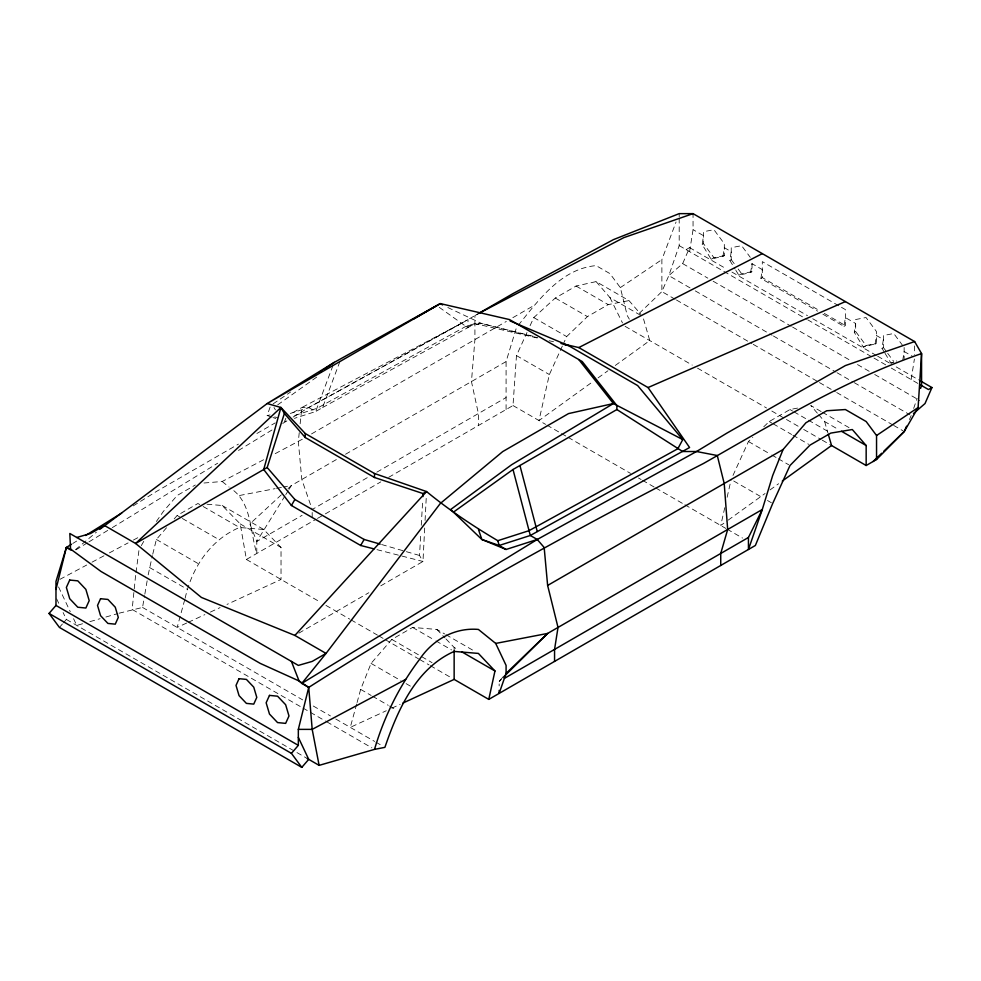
<?xml version="1.0" encoding="UTF-8"?>
<svg xmlns="http://www.w3.org/2000/svg" width="981" height="981" viewBox="0 0 981 981"><rect width="100%" height="100%" fill="white"/><g stroke="black" fill="none" stroke-linecap="round" stroke-linejoin="round"><path stroke-width="0.74" stroke-dasharray="4.91 3.68" d="M424.687 528.036L422.983 561.463L379.402 586.626M425.08 520.433L426.318 496.116M376.986 549.654L422.983 561.463L419.525 555.467L420.824 532.818M421.266 525.264L422.75 499.599M388.684 477.318L513.002 405.545L516.472 355.576L526.981 332.51M135.611 575.455L132.141 609.434L301.67 707.313M299.242 432.658L298.334 441.524L301.805 479.501L312.191 509.495L368.905 476.741M300.149 423.792L301.805 407.544L461.07 323.583L478.385 313.589M135.991 572.573L139.069 549.47M689.582 251.626L693.052 229.64L693.052 213.637M724.321 255.685L713.935 257.684L703.549 243.693L703.549 231.7L713.935 229.701L724.321 243.693L724.321 255.685L711.164 259.278L702.163 244.49L703.549 235.698L693.052 229.64M722.936 256.482L724.321 247.69L731.237 251.688L729.852 260.48L735.112 269.113M735.86 270.339L738.865 275.269L750.637 272.473L752.022 263.681L762.298 269.616L760.913 278.408L817.627 311.149M822.9 314.202L844.003 326.379L845.389 317.586L855.665 323.522L854.279 332.314L863.292 347.115L876.438 343.509L876.438 331.517L866.051 317.525L855.665 319.524L855.665 331.517L866.051 345.508L876.438 343.509M875.064 344.306L876.438 335.514L883.366 339.512L881.98 348.304L884.237 352.007M902.753 360.309L904.139 351.505L913.323 356.814M911.177 379.561L914.402 359.034M119.032 613.223L142.539 607.435L144.587 595.59M144.845 594.118L147.15 580.789M148.18 574.866L152.374 555.675M562.346 346.072L549.36 374.558L538.974 420.542L593.137 381.45M724.763 507.68L720.741 525.485L726.896 521.046M727.117 497.306L731.139 479.501M152.742 554.204L156.384 539.476L167.261 526.907M184.747 599.673L177.156 627.435L186.856 622.947M185.151 598.214C191.786 567.999 210.326 539.832 239.474 527.484L263.717 529.482L281.032 547.472L281.032 579.452L227.016 604.406M356.667 704.002L350.278 727.375L386.281 710.747M357.072 702.543L360.665 689.398L371.051 663.414L391.824 639.428L412.596 627.435L436.839 629.434L444.626 633.922M506.086 409.543L506.086 361.572L516.472 327.58M271.504 417.035L267.175 415.539L270.143 406.968M679.195 218.211L679.195 245.63L668.809 275.612L661.881 291.602L637.172 315.379M913.654 408.403L917.112 398.409M332.964 365.557L315.649 411.542L294.41 418.36M339.892 361.56L322.577 407.544L315.649 411.542L308.721 407.544L301.805 407.544L290.952 413.81M675.136 299.254L661.881 291.602L661.881 259.622L676.056 222M285.851 418.323L284.49 421.536L287.323 420.628M689.999 287.85L668.809 275.612L682.666 263.619L689.582 247.629L726.663 269.039M909.448 419.537L911.177 415.539M530.071 325.729L533.774 317.586L555.295 298.028L576.068 286.035L596.105 281.608L628.993 300.603L640.863 314.3M562.959 344.723L566.675 336.581L587.447 316.593L608.22 304.601L628.993 300.603M732.991 475.442L748.442 441.524L752.819 437.318M141.301 545.62L144.268 540.47M284.968 495.92L256.789 541.475L256.789 553.468C249.763 531.408 252.142 502.174 230.241 488.035M285.778 494.62L288.193 490.708M289.003 489.409L291.418 485.497L337.587 458.85M156.384 521.487L163.312 511.493L177.156 495.503L195.329 485.006M518.287 325.275C538.667 300.063 561.23 268.696 596.105 265.618L609.949 273.613L620.335 287.605L627.264 315.588L629.336 319.193M59.436 627.435L62.404 624.002M63.397 622.861L66.365 619.428L63.115 612.561M174.189 518.912L177.156 515.491L197.929 503.498L201.828 505.742M503.118 676.829L499.157 681.403L499.157 685.903M501.316 679.269L499.157 681.403L501.757 679.907M763.758 426.796L769.214 421.536L789.999 409.543L798.902 407.826M281.314 494.841L249.861 523.903L256.789 541.475L302.111 515.307M288.046 488.612L291.418 485.497L284 486.932M75.598 549.544L96.371 532.217M598.067 377.893L607.913 370.781M615.295 365.459L649.765 340.579L643.254 318.003M728.135 520.151L765.07 493.504M769.987 489.948L778.607 483.731M277.684 404.859L318.224 376.042M273.135 403.853L290.621 391.995M620.335 287.605L661.881 259.622M72.79 543.474L76.653 541.071M133.232 505.889L156.384 491.493L238.457 444.111M75.893 549.875L87.591 542.726M88.891 541.929L111.012 528.403M112.312 527.619L217.672 463.204M238.481 450.475L272.301 429.801M282.712 423.449L287.911 420.26M293.123 417.084L308.721 407.544L467.998 319.585L467.998 327.58L322.577 407.544M256.887 433.479L275.232 422.885M302.295 439.243L272.951 454.853M311.517 433.921L506.306 321.449M512.855 317.672L533.774 305.594M686.124 249.628L689.582 247.629M702.163 244.49L703.549 243.693M345.545 454.252L506.086 361.572M711.164 259.278L713.935 257.684M729.852 260.48L731.237 259.683L731.237 247.69L741.624 245.691L750.281 257.353M376.814 472.18L506.086 397.55M207.016 504.246L222.172 505.497L240.21 523.903L246.403 559.464L316.152 519.207M317.464 518.434L324.061 514.633M325.373 513.872L380.775 481.892M738.865 275.269L741.624 273.674L752.022 271.676L752.022 259.683M750.637 272.473L752.022 271.676M760.913 278.408L762.298 277.611L819.012 310.352M298.837 633.137L368.831 592.72M844.003 326.379L845.389 325.582L845.389 309.591L840.116 306.55M854.279 332.314L855.665 331.517M863.292 347.115L866.051 345.508M881.98 348.304L883.366 347.507L883.366 335.514L893.752 333.515L903.28 346.342M884.985 353.246L890.981 363.105L896.72 360.934M461.07 323.583L308.721 407.544L290.315 413.442M533.198 336.275L481.732 323.522L474.914 323.583L465.901 326.366L317.01 408.329L291.516 416.508M477.551 314.165L474.914 315.588L474.914 339.573L471.456 381.56L478.385 413.541L478.385 425.533M59.976 579.317L86.696 565.031M92.03 562.174L104.047 555.749M109.394 552.892L128.094 542.898M133.428 540.04L140.111 536.472M203.987 483.008L222.172 481.499L264.931 459.059M188.242 622.31L204.857 614.633M210.4 612.083L220.087 607.595M391.824 708.184L400.138 704.346M82.576 623.744L76.751 625.437L73.501 618.557M89.872 621.647L100.074 618.692M105.911 617.012L117.573 613.652M890.981 363.105L893.924 362.406M267.175 415.539L270.118 414.951M239.474 495.503L275.097 488.648M276.581 488.354L282.516 487.214M439.255 307.323L465.901 326.366L481.732 323.522L537.551 337.722M274.594 416.962L277.562 417.538M537.245 337.979L474.914 323.583L467.998 327.58L465.901 326.366M549.115 340.714L553.566 341.744M381.621 544.529L404.945 551.261M406.404 551.678L419.525 555.467M272.951 417.538L275.833 418.531M447.827 307.519L481.732 323.522M838.792 305.79L762.298 261.62L762.298 277.611M824.285 313.405L845.389 325.582M731.961 272.093L807.461 315.674M812.759 318.739L876.327 355.441M877.652 356.201L890.895 363.853M896.193 366.906L918.707 379.905M679.195 245.63L806.64 319.205M807.682 319.806L872.698 357.342M874.022 358.102L886.113 365.079M891.275 368.071L920.264 384.81M682.666 263.619L707.828 278.15M713.126 281.204L791.262 326.317M792.587 327.078L850.858 360.726M857.48 364.552L869.399 371.431M874.696 374.484L919.724 400.481M695.296 290.903L772.108 335.257M773.433 336.017L835.689 371.958M837.014 372.719L852.906 381.891M854.23 382.664L909.853 414.779M676.461 300.014L751.949 343.595M753.273 344.368L818.166 381.83M819.491 382.59L835.383 391.775M836.707 392.535L892.33 424.65M893.654 425.411L902.925 430.769M821.158 411.542L810.772 405.545L817.688 413.541M822.458 412.29L849.718 428.035M596.105 281.608L609.949 297.599L641.525 315.833M818.681 414.681L824.616 421.536L838.902 429.776M576.068 286.035L608.22 304.601M789.999 409.543L792.623 411.064M793.948 411.824L807.105 419.427M808.43 420.187L828.172 431.579M625.093 326.33L692.23 365.091M697.528 368.157L766.529 407.986M771.839 411.051L785.107 418.715M786.431 419.476L798.375 426.367M803.684 429.433L820.925 439.39M822.25 440.162L831.545 445.521M555.295 298.028L587.447 316.593M769.214 421.536L771.851 423.056M773.163 423.817L791.606 434.46M792.918 435.221L808.712 444.344M533.774 317.586L566.675 336.581M748.442 441.524L770.514 454.264M771.814 455.012L777.013 458.017M778.313 458.765L788.699 464.761M516.472 355.576L549.36 374.558M733.727 481.009L762.298 497.502M767.485 500.494L771.385 502.75M513.002 405.545L545.608 424.368M546.932 425.129L560.2 432.793M561.524 433.565L566.834 436.619M568.158 437.391L630.525 473.394M638.484 477.992L641.133 479.525M642.469 480.285L654.401 487.177M655.737 487.949L683.598 504.038M684.922 504.798L725.879 528.44M727.154 529.188L742.543 538.066M222.172 505.497L263.717 529.482M445.926 634.67L474.485 651.163M240.21 523.903L281.032 547.472M445.999 638.95L454.142 647.423L458.09 649.704M203.128 506.49L239.474 527.484M412.596 627.435L434.669 640.176M435.969 640.924L451.554 649.913M177.156 515.491L181.056 517.735M182.356 518.483L218.702 539.476M391.824 639.428L420.383 655.909M421.683 656.669L432.069 662.665M246.403 559.464L320.677 602.346M325.962 605.4L349.751 619.134M351.063 619.894L377.501 635.148M378.825 635.909L384.111 638.962M385.423 639.735L418.47 658.803M419.782 659.563L429.04 664.91M430.352 665.67L451.505 677.883M156.384 539.476L197.929 563.462M371.051 663.414L400.91 680.655M406.109 683.647L411.297 686.651M149.455 567.459L187.543 589.446M360.665 689.398L371.174 695.468M372.486 696.228L388.243 705.327M389.555 706.075L396.116 709.876M142.539 607.435L302.7 699.907M313.27 706.013L330.45 715.934M335.735 718.987L374.644 741.44M375.919 742.188L382.332 745.891M302.994 708.074L325.508 721.072M326.832 721.844L371.86 747.841M66.365 619.428L307.396 758.595M222.172 481.499L229.088 487.103M436.839 629.434L444.982 637.895M883.366 347.507L886.836 352.179M887.695 353.344L893.752 361.499M731.237 259.683L734.708 264.343M738.166 269.015L741.624 273.674M273.993 407.483L275.379 409.874M609.949 297.599L622.481 322.921M58.566 586.945L70.252 611.69M56.628 598.815L59.216 604.321M824.616 421.536L827.878 432.829M914.635 345.937L914.635 354.656M904.139 347.507L904.139 359.5M679.195 213.637L679.195 216.691M454.142 647.423L454.142 650.464M312.191 512.487L312.191 518.483"/><path stroke-width="1.47" d="M422.921 496.582L423.093 493.566L426.551 491.567C448.795 509.826 472.952 525.988 497.796 540.69L499.157 545.473L506.086 549.47L537.245 539.476L696.51 451.518L726.933 433.099L845.389 365.57L914.635 341.572L921.564 353.565L921.564 385.558L920.57 388.415M828.283 434.24L831.545 445.521L866.162 465.509L876.548 459.513L904.249 431.53L918.106 407.544L921.564 353.565C844.175 380.138 774.279 423.338 703.438 463.51C568.796 532.573 436.337 605.988 308.721 687.399L298.334 729.374L298.334 745.364L291.418 753.359L301.805 767.363L308.721 759.368L298.334 737.369M402.897 703.07L454.142 679.404L488.771 699.392L494.964 670.979L478.385 653.42L454.142 651.421C415.87 668.515 397.697 709.999 384.895 747.363L374.509 749.374L319.119 765.364L307.188 758.472M55.978 589.446L66.365 547.472L71.503 544.271M99.829 529.335L267.175 403.547L280.922 407.483L263.717 469.507L291.418 505.497L360.665 545.473L374.019 548.894M319.119 765.364L312.191 729.374L308.721 687.399L299.07 680.973L260.259 663.414L100.982 571.457L70.558 549.041L66.365 547.472L55.978 581.451L55.978 605.436L49.05 613.432L59.436 627.435L301.805 767.363M497.796 540.69L528.955 530.696L677.834 448.734L682.764 439.586L613.419 403.547L568.514 413.602L502.726 451.579L440.297 503.486L326.035 653.42L294.876 635.43L201.399 597.441L135.611 543.474L267.175 467.508L284.38 413.479L280.922 407.483L135.611 543.474L104.452 525.485L90.595 533.48L76.751 537.478M374.509 749.374C384.037 716.976 399.12 686.344 419.525 659.416C432.596 639.882 454.559 627.337 478.385 629.434L495.699 643.426L506.086 665.412L506.086 673.407L499.157 693.395L499.157 690.403M876.548 459.513L876.548 435.527L866.162 421.536L845.389 409.543L826.713 410.757L805.941 422.75L783.071 449.519L772.685 475.503L762.298 509.495L748.442 549.47L748.442 537.478L762.298 509.495L547.631 633.432L506.086 673.407M906.554 426.195L904.249 431.53L883.832 451.174M920.031 380.677L931.95 387.556L925.022 403.547L913.483 413.541M291.418 505.497L294.876 499.488L267.175 467.508M360.665 545.473L364.123 539.476L380.162 544.099M294.876 635.43L426.551 491.567L374.509 473.504L305.263 433.528L280.922 407.483M503.461 677.135L547.631 633.432L495.699 643.426M873.09 461.511L881.686 453.247M782.298 481.058L831.545 445.521M454.252 511.555L513.002 469.507L616.877 409.543L616.877 405.545L582.248 361.56L509.544 319.585L440.297 303.595L334.325 362.357L267.175 403.547L440.297 303.595L442.603 304.932M319.34 372.51L321.842 370.818M324.331 369.126L334.325 362.357M876.548 435.527L918.106 407.544M85.654 535.479L121.656 513.088M554.559 661.415L554.559 649.422L558.017 627.435L547.631 585.449L544.161 547.472L537.245 539.476L301.805 683.401L299.07 680.973L291.418 661.415M413.246 319.205L436.839 305.594M478.863 313.319L513.002 293.601L613.419 239.634L679.195 213.637L693.052 213.637L914.635 341.572M560.985 343.46L578.79 347.568L648.036 387.556L689.582 447.52L530.316 535.479L499.157 545.473L481.843 539.476L450.684 509.495L511.641 464.724L613.419 403.547L578.79 359.561M547.631 585.449L783.071 449.519M931.95 387.556L928.492 389.555L920.546 384.969M504.344 678.398L748.442 537.478M488.771 699.392L755.37 545.473L772.685 503.498L789.999 465.509L810.036 445.092L830.809 433.099L852.317 429.531L866.162 445.521L866.162 465.509M478.385 313.589L623.806 237.635L693.052 213.637M405.668 679.404L312.191 729.374L298.334 729.374M578.79 347.568L762.298 253.625M648.036 387.556L845.389 301.596M510.059 320.91L568.404 345.57L637.65 385.558L682.764 439.586M564.001 344.454L568.404 345.57M284.38 413.479L305.263 437.526L374.509 477.502L423.093 493.566M506.086 549.47L481.843 539.476L478.495 529.544M841.502 431.284L866.162 445.521M537.245 539.476L530.316 535.479L513.002 469.507M294.876 499.488L364.123 539.476M462.039 651.985L494.964 670.979M66.365 547.472L70.975 550.133M308.721 687.399L301.805 683.401L326.035 653.42L312.191 661.415L298.334 665.412L69.823 533.48L70.558 549.041M55.978 605.436L298.334 745.364M49.05 613.432L291.418 753.359M616.877 409.543L682.666 451.518L696.51 451.518L717.283 455.515L724.211 483.498L727.669 529.482L720.741 553.468L720.741 565.461M537.245 531.481L519.93 465.509M454.142 650.464L454.142 679.404M374.509 473.504L374.509 477.502M305.263 433.528L305.263 437.526M69.712 580.053L66.365 587.447L69.712 598.717L77.793 607.239L85.862 608.036L89.21 600.642L85.862 589.385L77.793 580.85L69.712 580.053M100.565 598.717L97.524 605.436L100.565 615.676L107.91 623.426L115.255 624.161L118.296 617.429L115.255 607.202L107.91 599.44L100.565 598.717M239.057 678.68L236.016 685.4L239.057 695.639L246.403 703.389L253.748 704.113L256.789 697.393L253.748 687.154L246.403 679.404L239.057 678.68M269.481 695.394L266.145 702.788L269.481 714.058L277.562 722.58L285.643 723.377L288.99 715.983L285.643 704.726L277.562 696.191L269.481 695.394"/></g></svg>
